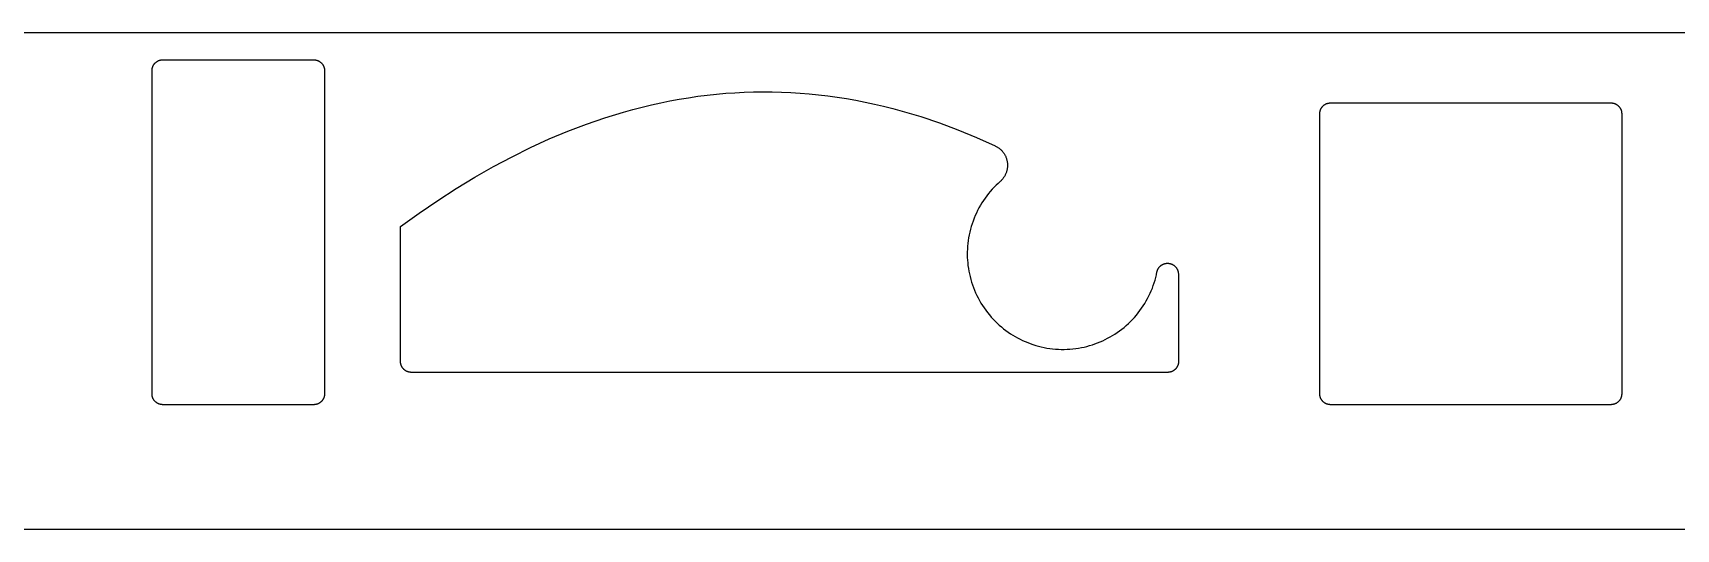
# Model space of a CAD drawing. Header units: millimetres. Extents: x 1057 to 1343, y -204 to -96.
# Drawn here: x 1133.3 to 1209.5, y -200.9 to -177.8 of the extents above; entities that cross this region are included whole.
import ezdxf

# ---------------------------------------------------------------- set-up
doc = ezdxf.new("R2010")
doc.units = ezdxf.units.MM
doc.layers.add('Layer 01', color=18, linetype='Continuous', true_color=0x000000)

msp = doc.modelspace()

# ---------------------------------------------------------------- linework, layer by layer
at = {"layer": 'Layer 01'}
for points in [[(1289.263, -177.85), (1101.213, -177.85)], [(1150.375, -186.838), (1151.237, -186.216), (1152.098, -185.626), (1152.96, -185.07), (1153.821, -184.545), (1154.683, -184.054), (1155.544, -183.595), (1156.406, -183.168), (1157.267, -182.774), (1158.129, -182.413), (1158.99, -182.084), (1159.852, -181.788), (1160.714, -181.524), (1161.144, -181.405), (1161.575, -181.293), (1162.006, -181.19), (1162.437, -181.095), (1162.867, -181.008), (1163.298, -180.929), (1163.729, -180.858), (1164.16, -180.795), (1164.591, -180.741), (1165.021, -180.694), (1165.452, -180.656), (1165.883, -180.626), (1166.314, -180.604), (1166.744, -180.59), (1167.175, -180.585), (1167.606, -180.587), (1168.037, -180.598), (1168.468, -180.616), (1168.898, -180.643), (1169.329, -180.678), (1169.76, -180.722), (1170.191, -180.773), (1170.621, -180.832), (1171.052, -180.9), (1171.483, -180.976), (1171.914, -181.06), (1172.345, -181.152), (1172.775, -181.252), (1173.206, -181.36), (1173.637, -181.477), (1174.498, -181.734), (1175.36, -182.024), (1176.221, -182.346), (1177.083, -182.701), (1177.945, -183.089), (1177.971, -183.102), (1177.998, -183.116), (1178.024, -183.131), (1178.051, -183.147), (1178.076, -183.163), (1178.102, -183.181), (1178.127, -183.199), (1178.151, -183.219), (1178.175, -183.239), (1178.198, -183.26), (1178.221, -183.281), (1178.243, -183.304), (1178.265, -183.327), (1178.286, -183.351), (1178.306, -183.375), (1178.325, -183.401), (1178.343, -183.426), (1178.361, -183.453), (1178.377, -183.48), (1178.393, -183.507), (1178.408, -183.535), (1178.422, -183.563), (1178.435, -183.591), (1178.447, -183.62), (1178.459, -183.649), (1178.469, -183.678), (1178.478, -183.708), (1178.487, -183.737), (1178.494, -183.767), (1178.5, -183.797), (1178.506, -183.826), (1178.51, -183.856), (1178.514, -183.885), (1178.517, -183.915), (1178.519, -183.946), (1178.52, -183.976), (1178.52, -184.007), (1178.519, -184.038), (1178.517, -184.069), (1178.515, -184.1), (1178.511, -184.131), (1178.506, -184.162), (1178.5, -184.192), (1178.494, -184.223), (1178.486, -184.254), (1178.477, -184.284), (1178.468, -184.315), (1178.457, -184.344), (1178.445, -184.374), (1178.433, -184.403), (1178.419, -184.432), (1178.405, -184.46), (1178.39, -184.488), (1178.374, -184.515), (1178.357, -184.541), (1178.34, -184.567), (1178.322, -184.592), (1178.303, -184.617), (1178.283, -184.641), (1178.263, -184.664), (1178.242, -184.686), (1178.221, -184.708), (1178.199, -184.728), (1178.177, -184.748), (1178.082, -184.834), (1177.989, -184.922), (1177.898, -185.013), (1177.809, -185.108), (1177.723, -185.206), (1177.639, -185.307), (1177.558, -185.41), (1177.479, -185.517), (1177.404, -185.626), (1177.332, -185.738), (1177.262, -185.852), (1177.196, -185.968), (1177.134, -186.087), (1177.075, -186.208), (1177.02, -186.33), (1176.968, -186.454), (1176.92, -186.58), (1176.876, -186.707), (1176.836, -186.835), (1176.8, -186.964), (1176.768, -187.094), (1176.74, -187.225), (1176.716, -187.355), (1176.696, -187.487), (1176.679, -187.618), (1176.667, -187.749), (1176.659, -187.88), (1176.654, -188.01), (1176.654, -188.14), (1176.657, -188.269), (1176.664, -188.397), (1176.674, -188.524), (1176.688, -188.651), (1176.706, -188.778), (1176.728, -188.905), (1176.754, -189.032), (1176.783, -189.159), (1176.816, -189.286), (1176.853, -189.413), (1176.895, -189.538), (1176.94, -189.663), (1176.988, -189.787), (1177.041, -189.91), (1177.098, -190.031), (1177.158, -190.151), (1177.222, -190.269), (1177.289, -190.385), (1177.361, -190.499), (1177.435, -190.611), (1177.513, -190.721), (1177.594, -190.828), (1177.678, -190.932), (1177.765, -191.034), (1177.855, -191.132), (1177.947, -191.228), (1178.042, -191.321), (1178.14, -191.41), (1178.24, -191.496), (1178.341, -191.579), (1178.445, -191.658), (1178.55, -191.734), (1178.657, -191.807), (1178.765, -191.876), (1178.875, -191.941), (1178.986, -192.003), (1179.1, -192.062), (1179.216, -192.118), (1179.334, -192.172), (1179.455, -192.221), (1179.577, -192.268), (1179.702, -192.311), (1179.828, -192.351), (1179.956, -192.387), (1180.085, -192.419), (1180.215, -192.447), (1180.347, -192.472), (1180.479, -192.492), (1180.613, -192.509), (1180.746, -192.521), (1180.881, -192.53), (1181.015, -192.534), (1181.149, -192.534), (1181.284, -192.531), (1181.417, -192.523), (1181.551, -192.511), (1181.683, -192.495), (1181.815, -192.476), (1181.946, -192.452), (1182.075, -192.425), (1182.203, -192.394), (1182.329, -192.359), (1182.454, -192.321), (1182.577, -192.279), (1182.698, -192.234), (1182.817, -192.186), (1182.934, -192.135), (1183.049, -192.08), (1183.163, -192.022), (1183.276, -191.96), (1183.389, -191.895), (1183.499, -191.826), (1183.608, -191.753), (1183.716, -191.677), (1183.821, -191.597), (1183.925, -191.514), (1184.026, -191.427), (1184.125, -191.338), (1184.221, -191.245), (1184.315, -191.149), (1184.406, -191.05), (1184.494, -190.948), (1184.578, -190.844), (1184.66, -190.737), (1184.738, -190.628), (1184.813, -190.517), (1184.885, -190.403), (1184.953, -190.288), (1185.017, -190.171), (1185.077, -190.052), (1185.134, -189.932), (1185.187, -189.811), (1185.236, -189.689), (1185.281, -189.566), (1185.323, -189.442), (1185.36, -189.318), (1185.394, -189.193), (1185.424, -189.069), (1185.45, -188.944), (1185.452, -188.934), (1185.454, -188.924), (1185.457, -188.914), (1185.459, -188.905), (1185.462, -188.895), (1185.465, -188.885), (1185.468, -188.875), (1185.472, -188.865), (1185.476, -188.856), (1185.48, -188.846), (1185.484, -188.836), (1185.488, -188.826), (1185.493, -188.817), (1185.498, -188.807), (1185.503, -188.798), (1185.508, -188.788), (1185.514, -188.779), (1185.52, -188.77), (1185.526, -188.76), (1185.532, -188.751), (1185.538, -188.742), (1185.545, -188.734), (1185.552, -188.725), (1185.559, -188.716), (1185.566, -188.708), (1185.574, -188.7), (1185.581, -188.692), (1185.589, -188.684), (1185.597, -188.676), (1185.606, -188.668), (1185.614, -188.661), (1185.623, -188.654), (1185.631, -188.647), (1185.64, -188.64), (1185.649, -188.633), (1185.658, -188.627), (1185.668, -188.62), (1185.677, -188.614), (1185.687, -188.609), (1185.696, -188.603), (1185.706, -188.598), (1185.716, -188.593), (1185.726, -188.588), (1185.736, -188.583), (1185.746, -188.579), (1185.756, -188.575), (1185.766, -188.571), (1185.776, -188.567), (1185.787, -188.564), (1185.797, -188.56), (1185.807, -188.557), (1185.818, -188.555), (1185.828, -188.552), (1185.838, -188.55), (1185.849, -188.548), (1185.859, -188.546), (1185.869, -188.544), (1185.88, -188.543), (1185.89, -188.542), (1185.9, -188.541), (1185.91, -188.54), (1185.92, -188.54), (1185.93, -188.539), (1185.94, -188.539), (1185.95, -188.539), (1185.96, -188.54), (1185.97, -188.54), (1185.981, -188.541), (1185.991, -188.542), (1186.001, -188.543), (1186.011, -188.544), (1186.022, -188.546), (1186.032, -188.548), (1186.042, -188.55), (1186.053, -188.552), (1186.063, -188.555), (1186.073, -188.557), (1186.084, -188.56), (1186.094, -188.563), (1186.104, -188.567), (1186.115, -188.571), (1186.125, -188.574), (1186.135, -188.579), (1186.145, -188.583), (1186.155, -188.588), (1186.165, -188.592), (1186.175, -188.597), (1186.185, -188.603), (1186.194, -188.608), (1186.204, -188.614), (1186.213, -188.62), (1186.222, -188.626), (1186.232, -188.633), (1186.241, -188.639), (1186.25, -188.646), (1186.258, -188.653), (1186.267, -188.66), (1186.275, -188.668), (1186.284, -188.675), (1186.292, -188.683), (1186.299, -188.691), (1186.307, -188.699), (1186.315, -188.707), (1186.322, -188.716), (1186.329, -188.724), (1186.336, -188.733), (1186.343, -188.742), (1186.349, -188.751), (1186.355, -188.76), (1186.361, -188.769), (1186.367, -188.778), (1186.373, -188.788), (1186.378, -188.797), (1186.383, -188.807), (1186.388, -188.816), (1186.393, -188.826), (1186.397, -188.835), (1186.401, -188.845), (1186.405, -188.855), (1186.409, -188.865), (1186.413, -188.875), (1186.416, -188.884), (1186.419, -188.894), (1186.422, -188.904), (1186.425, -188.914), (1186.427, -188.924), (1186.429, -188.933), (1186.431, -188.943)], [(1186.431, -188.943), (1186.436, -188.967), (1186.439, -188.991), (1186.443, -189.015), (1186.445, -189.039), (1186.447, -189.063), (1186.449, -189.087), (1186.45, -189.111), (1186.45, -189.135), (1186.45, -193.1), (1186.45, -193.111), (1186.45, -193.122), (1186.449, -193.134), (1186.448, -193.145), (1186.447, -193.156), (1186.445, -193.168), (1186.444, -193.179), (1186.442, -193.191), (1186.439, -193.203), (1186.437, -193.214), (1186.434, -193.226), (1186.431, -193.238), (1186.427, -193.249), (1186.423, -193.261), (1186.419, -193.272), (1186.415, -193.284), (1186.41, -193.296), (1186.405, -193.307), (1186.4, -193.318), (1186.394, -193.33), (1186.388, -193.341), (1186.382, -193.352), (1186.375, -193.363), (1186.368, -193.374), (1186.361, -193.384), (1186.354, -193.395), (1186.346, -193.405), (1186.338, -193.415), (1186.33, -193.425), (1186.321, -193.435), (1186.313, -193.444), (1186.304, -193.454), (1186.294, -193.463), (1186.285, -193.471), (1186.275, -193.48), (1186.265, -193.488), (1186.255, -193.496), (1186.245, -193.504), (1186.234, -193.511), (1186.224, -193.518), (1186.213, -193.525), (1186.202, -193.532), (1186.191, -193.538), (1186.18, -193.544), (1186.168, -193.55), (1186.157, -193.555), (1186.146, -193.56), (1186.134, -193.565), (1186.122, -193.569), (1186.111, -193.573), (1186.099, -193.577), (1186.088, -193.581), (1186.076, -193.584), (1186.064, -193.587), (1186.053, -193.589), (1186.041, -193.592), (1186.029, -193.594), (1186.018, -193.595), (1186.006, -193.597), (1185.995, -193.598), (1185.984, -193.599), (1185.972, -193.6), (1185.961, -193.6), (1185.95, -193.6), (1150.875, -193.6), (1150.864, -193.6), (1150.853, -193.6), (1150.841, -193.599), (1150.83, -193.598), (1150.819, -193.597), (1150.807, -193.595), (1150.796, -193.594), (1150.784, -193.592), (1150.772, -193.589), (1150.761, -193.587), (1150.749, -193.584), (1150.737, -193.581), (1150.726, -193.577), (1150.714, -193.573), (1150.703, -193.569), (1150.691, -193.565), (1150.679, -193.56), (1150.668, -193.555), (1150.657, -193.55), (1150.645, -193.544), (1150.634, -193.538), (1150.623, -193.532), (1150.612, -193.525), (1150.601, -193.518), (1150.591, -193.511), (1150.58, -193.504), (1150.57, -193.496), (1150.56, -193.488), (1150.55, -193.48), (1150.54, -193.471), (1150.531, -193.463), (1150.521, -193.454), (1150.512, -193.444), (1150.504, -193.435), (1150.495, -193.425), (1150.487, -193.415), (1150.479, -193.405), (1150.471, -193.395), (1150.464, -193.384), (1150.457, -193.374), (1150.45, -193.363), (1150.443, -193.352), (1150.437, -193.341), (1150.431, -193.33), (1150.425, -193.318), (1150.42, -193.307), (1150.415, -193.296), (1150.41, -193.284), (1150.406, -193.272), (1150.402, -193.261), (1150.398, -193.249), (1150.394, -193.238), (1150.391, -193.226), (1150.388, -193.214), (1150.386, -193.203), (1150.383, -193.191), (1150.381, -193.179), (1150.38, -193.168), (1150.378, -193.156), (1150.377, -193.145), (1150.376, -193.134), (1150.375, -193.122), (1150.375, -193.111), (1150.375, -193.1), (1150.375, -186.838)], [(1116.161, -200.875), (1283.839, -200.875)]]:
    msp.add_lwpolyline(points, dxfattribs=at)
for points in [[(1139.35, -179.1), (1146.35, -179.1), (1146.361, -179.1), (1146.372, -179.1), (1146.384, -179.101), (1146.395, -179.102), (1146.406, -179.103), (1146.418, -179.105), (1146.429, -179.106), (1146.441, -179.108), (1146.453, -179.111), (1146.464, -179.113), (1146.476, -179.116), (1146.488, -179.119), (1146.499, -179.123), (1146.511, -179.127), (1146.522, -179.131), (1146.534, -179.135), (1146.546, -179.14), (1146.557, -179.145), (1146.568, -179.15), (1146.58, -179.156), (1146.591, -179.162), (1146.602, -179.168), (1146.613, -179.175), (1146.624, -179.182), (1146.634, -179.189), (1146.645, -179.196), (1146.655, -179.204), (1146.665, -179.212), (1146.675, -179.22), (1146.685, -179.229), (1146.694, -179.237), (1146.704, -179.246), (1146.713, -179.256), (1146.721, -179.265), (1146.73, -179.275), (1146.738, -179.285), (1146.746, -179.295), (1146.754, -179.305), (1146.761, -179.316), (1146.768, -179.326), (1146.775, -179.337), (1146.782, -179.348), (1146.788, -179.359), (1146.794, -179.37), (1146.8, -179.382), (1146.805, -179.393), (1146.81, -179.404), (1146.815, -179.416), (1146.819, -179.428), (1146.823, -179.439), (1146.827, -179.451), (1146.831, -179.462), (1146.834, -179.474), (1146.837, -179.486), (1146.839, -179.497), (1146.842, -179.509), (1146.844, -179.521), (1146.845, -179.532), (1146.847, -179.544), (1146.848, -179.555), (1146.849, -179.566), (1146.85, -179.578), (1146.85, -179.589), (1146.85, -179.6), (1146.85, -194.6), (1146.85, -194.611), (1146.85, -194.622), (1146.849, -194.634), (1146.848, -194.645), (1146.847, -194.656), (1146.845, -194.668), (1146.844, -194.679), (1146.842, -194.691), (1146.839, -194.703), (1146.837, -194.714), (1146.834, -194.726), (1146.831, -194.738), (1146.827, -194.749), (1146.823, -194.761), (1146.819, -194.772), (1146.815, -194.784), (1146.81, -194.796), (1146.805, -194.807), (1146.8, -194.818), (1146.794, -194.83), (1146.788, -194.841), (1146.782, -194.852), (1146.775, -194.863), (1146.768, -194.874), (1146.761, -194.884), (1146.754, -194.895), (1146.746, -194.905), (1146.738, -194.915), (1146.73, -194.925), (1146.721, -194.935), (1146.713, -194.944), (1146.704, -194.954), (1146.694, -194.963), (1146.685, -194.971), (1146.675, -194.98), (1146.665, -194.988), (1146.655, -194.996), (1146.645, -195.004), (1146.634, -195.011), (1146.624, -195.018), (1146.613, -195.025), (1146.602, -195.032), (1146.591, -195.038), (1146.58, -195.044), (1146.568, -195.05), (1146.557, -195.055), (1146.546, -195.06), (1146.534, -195.065), (1146.522, -195.069), (1146.511, -195.073), (1146.499, -195.077), (1146.488, -195.081), (1146.476, -195.084), (1146.464, -195.087), (1146.453, -195.089), (1146.441, -195.092), (1146.429, -195.094), (1146.418, -195.095), (1146.406, -195.097), (1146.395, -195.098), (1146.384, -195.099), (1146.372, -195.1), (1146.361, -195.1), (1146.35, -195.1), (1139.35, -195.1), (1139.339, -195.1), (1139.328, -195.1), (1139.316, -195.099), (1139.305, -195.098), (1139.294, -195.097), (1139.282, -195.095), (1139.271, -195.094), (1139.259, -195.092), (1139.247, -195.089), (1139.236, -195.087), (1139.224, -195.084), (1139.212, -195.081), (1139.201, -195.077), (1139.189, -195.073), (1139.178, -195.069), (1139.166, -195.065), (1139.154, -195.06), (1139.143, -195.055), (1139.132, -195.05), (1139.12, -195.044), (1139.109, -195.038), (1139.098, -195.032), (1139.087, -195.025), (1139.076, -195.018), (1139.066, -195.011), (1139.055, -195.004), (1139.045, -194.996), (1139.035, -194.988), (1139.025, -194.98), (1139.015, -194.971), (1139.006, -194.963), (1138.996, -194.954), (1138.987, -194.944), (1138.979, -194.935), (1138.97, -194.925), (1138.962, -194.915), (1138.954, -194.905), (1138.946, -194.895), (1138.939, -194.884), (1138.932, -194.874), (1138.925, -194.863), (1138.918, -194.852), (1138.912, -194.841), (1138.906, -194.83), (1138.9, -194.818), (1138.895, -194.807), (1138.89, -194.796), (1138.885, -194.784), (1138.881, -194.772), (1138.877, -194.761), (1138.873, -194.749), (1138.869, -194.738), (1138.866, -194.726), (1138.863, -194.714), (1138.861, -194.703), (1138.858, -194.691), (1138.856, -194.679), (1138.855, -194.668), (1138.853, -194.656), (1138.852, -194.645), (1138.851, -194.634), (1138.85, -194.622), (1138.85, -194.611), (1138.85, -194.6), (1138.85, -179.6), (1138.85, -179.589), (1138.85, -179.578), (1138.851, -179.566), (1138.852, -179.555), (1138.853, -179.544), (1138.855, -179.532), (1138.856, -179.521), (1138.858, -179.509), (1138.861, -179.497), (1138.863, -179.486), (1138.866, -179.474), (1138.869, -179.462), (1138.873, -179.451), (1138.877, -179.439), (1138.881, -179.428), (1138.885, -179.416), (1138.89, -179.404), (1138.895, -179.393), (1138.9, -179.382), (1138.906, -179.37), (1138.912, -179.359), (1138.918, -179.348), (1138.925, -179.337), (1138.932, -179.326), (1138.939, -179.316), (1138.946, -179.305), (1138.954, -179.295), (1138.962, -179.285), (1138.97, -179.275), (1138.979, -179.265), (1138.987, -179.256), (1138.996, -179.246), (1139.006, -179.237), (1139.015, -179.229), (1139.025, -179.22), (1139.035, -179.212), (1139.045, -179.204), (1139.055, -179.196), (1139.066, -179.189), (1139.076, -179.182), (1139.087, -179.175), (1139.098, -179.168), (1139.109, -179.162), (1139.12, -179.156), (1139.132, -179.15), (1139.143, -179.145), (1139.154, -179.14), (1139.166, -179.135), (1139.178, -179.131), (1139.189, -179.127), (1139.201, -179.123), (1139.212, -179.119), (1139.224, -179.116), (1139.236, -179.113), (1139.247, -179.111), (1139.259, -179.108), (1139.271, -179.106), (1139.282, -179.105), (1139.294, -179.103), (1139.305, -179.102), (1139.316, -179.101), (1139.328, -179.1), (1139.339, -179.1)], [(1193, -194.6), (1193, -181.6), (1193, -181.589), (1193, -181.578), (1193.001, -181.566), (1193.002, -181.555), (1193.003, -181.544), (1193.005, -181.532), (1193.006, -181.521), (1193.008, -181.509), (1193.011, -181.497), (1193.013, -181.486), (1193.016, -181.474), (1193.019, -181.462), (1193.023, -181.451), (1193.027, -181.439), (1193.031, -181.428), (1193.035, -181.416), (1193.04, -181.404), (1193.045, -181.393), (1193.05, -181.382), (1193.056, -181.37), (1193.062, -181.359), (1193.068, -181.348), (1193.075, -181.337), (1193.082, -181.326), (1193.089, -181.316), (1193.096, -181.305), (1193.104, -181.295), (1193.112, -181.285), (1193.12, -181.275), (1193.129, -181.265), (1193.137, -181.256), (1193.146, -181.246), (1193.156, -181.237), (1193.165, -181.229), (1193.175, -181.22), (1193.185, -181.212), (1193.195, -181.204), (1193.205, -181.196), (1193.216, -181.189), (1193.226, -181.182), (1193.237, -181.175), (1193.248, -181.168), (1193.259, -181.162), (1193.27, -181.156), (1193.282, -181.15), (1193.293, -181.145), (1193.304, -181.14), (1193.316, -181.135), (1193.328, -181.131), (1193.339, -181.127), (1193.351, -181.123), (1193.362, -181.119), (1193.374, -181.116), (1193.386, -181.113), (1193.397, -181.111), (1193.409, -181.108), (1193.421, -181.106), (1193.432, -181.105), (1193.444, -181.103), (1193.455, -181.102), (1193.466, -181.101), (1193.478, -181.1), (1193.489, -181.1), (1193.5, -181.1), (1206.5, -181.1), (1206.511, -181.1), (1206.522, -181.1), (1206.534, -181.101), (1206.545, -181.102), (1206.556, -181.103), (1206.568, -181.105), (1206.579, -181.106), (1206.591, -181.108), (1206.603, -181.111), (1206.614, -181.113), (1206.626, -181.116), (1206.638, -181.119), (1206.649, -181.123), (1206.661, -181.127), (1206.672, -181.131), (1206.684, -181.135), (1206.696, -181.14), (1206.707, -181.145), (1206.718, -181.15), (1206.73, -181.156), (1206.741, -181.162), (1206.752, -181.168), (1206.763, -181.175), (1206.774, -181.182), (1206.784, -181.189), (1206.795, -181.196), (1206.805, -181.204), (1206.815, -181.212), (1206.825, -181.22), (1206.835, -181.229), (1206.844, -181.237), (1206.854, -181.246), (1206.863, -181.256), (1206.871, -181.265), (1206.88, -181.275), (1206.888, -181.285), (1206.896, -181.295), (1206.904, -181.305), (1206.911, -181.316), (1206.918, -181.326), (1206.925, -181.337), (1206.932, -181.348), (1206.938, -181.359), (1206.944, -181.37), (1206.95, -181.382), (1206.955, -181.393), (1206.96, -181.404), (1206.965, -181.416), (1206.969, -181.428), (1206.973, -181.439), (1206.977, -181.451), (1206.981, -181.462), (1206.984, -181.474), (1206.987, -181.486), (1206.989, -181.497), (1206.992, -181.509), (1206.994, -181.521), (1206.995, -181.532), (1206.997, -181.544), (1206.998, -181.555), (1206.999, -181.566), (1207, -181.578), (1207, -181.589), (1207, -181.6), (1207, -194.6), (1207, -194.611), (1207, -194.622), (1206.999, -194.634), (1206.998, -194.645), (1206.997, -194.656), (1206.995, -194.668), (1206.994, -194.679), (1206.992, -194.691), (1206.989, -194.703), (1206.987, -194.714), (1206.984, -194.726), (1206.981, -194.738), (1206.977, -194.749), (1206.973, -194.761), (1206.969, -194.772), (1206.965, -194.784), (1206.96, -194.796), (1206.955, -194.807), (1206.95, -194.818), (1206.944, -194.83), (1206.938, -194.841), (1206.932, -194.852), (1206.925, -194.863), (1206.918, -194.874), (1206.911, -194.884), (1206.904, -194.895), (1206.896, -194.905), (1206.888, -194.915), (1206.88, -194.925), (1206.871, -194.935), (1206.863, -194.944), (1206.854, -194.954), (1206.844, -194.963), (1206.835, -194.971), (1206.825, -194.98), (1206.815, -194.988), (1206.805, -194.996), (1206.795, -195.004), (1206.784, -195.011), (1206.774, -195.018), (1206.763, -195.025), (1206.752, -195.032), (1206.741, -195.038), (1206.73, -195.044), (1206.718, -195.05), (1206.707, -195.055), (1206.696, -195.06), (1206.684, -195.065), (1206.672, -195.069), (1206.661, -195.073), (1206.649, -195.077), (1206.638, -195.081), (1206.626, -195.084), (1206.614, -195.087), (1206.603, -195.089), (1206.591, -195.092), (1206.579, -195.094), (1206.568, -195.095), (1206.556, -195.097), (1206.545, -195.098), (1206.534, -195.099), (1206.522, -195.1), (1206.511, -195.1), (1206.5, -195.1), (1193.5, -195.1), (1193.489, -195.1), (1193.478, -195.1), (1193.466, -195.099), (1193.455, -195.098), (1193.444, -195.097), (1193.432, -195.095), (1193.421, -195.094), (1193.409, -195.092), (1193.397, -195.089), (1193.386, -195.087), (1193.374, -195.084), (1193.362, -195.081), (1193.351, -195.077), (1193.339, -195.073), (1193.328, -195.069), (1193.316, -195.065), (1193.304, -195.06), (1193.293, -195.055), (1193.282, -195.05), (1193.27, -195.044), (1193.259, -195.038), (1193.248, -195.032), (1193.237, -195.025), (1193.226, -195.018), (1193.216, -195.011), (1193.205, -195.004), (1193.195, -194.996), (1193.185, -194.988), (1193.175, -194.98), (1193.165, -194.971), (1193.156, -194.963), (1193.146, -194.954), (1193.137, -194.944), (1193.129, -194.935), (1193.12, -194.925), (1193.112, -194.915), (1193.104, -194.905), (1193.096, -194.895), (1193.089, -194.884), (1193.082, -194.874), (1193.075, -194.863), (1193.068, -194.852), (1193.062, -194.841), (1193.056, -194.83), (1193.05, -194.818), (1193.045, -194.807), (1193.04, -194.796), (1193.035, -194.784), (1193.031, -194.772), (1193.027, -194.761), (1193.023, -194.749), (1193.019, -194.738), (1193.016, -194.726), (1193.013, -194.714), (1193.011, -194.703), (1193.008, -194.691), (1193.006, -194.679), (1193.005, -194.668), (1193.003, -194.656), (1193.002, -194.645), (1193.001, -194.634), (1193, -194.622), (1193, -194.611)]]:
    msp.add_lwpolyline(points, close=True, dxfattribs=at)

doc.saveas('drawing.dxf')
